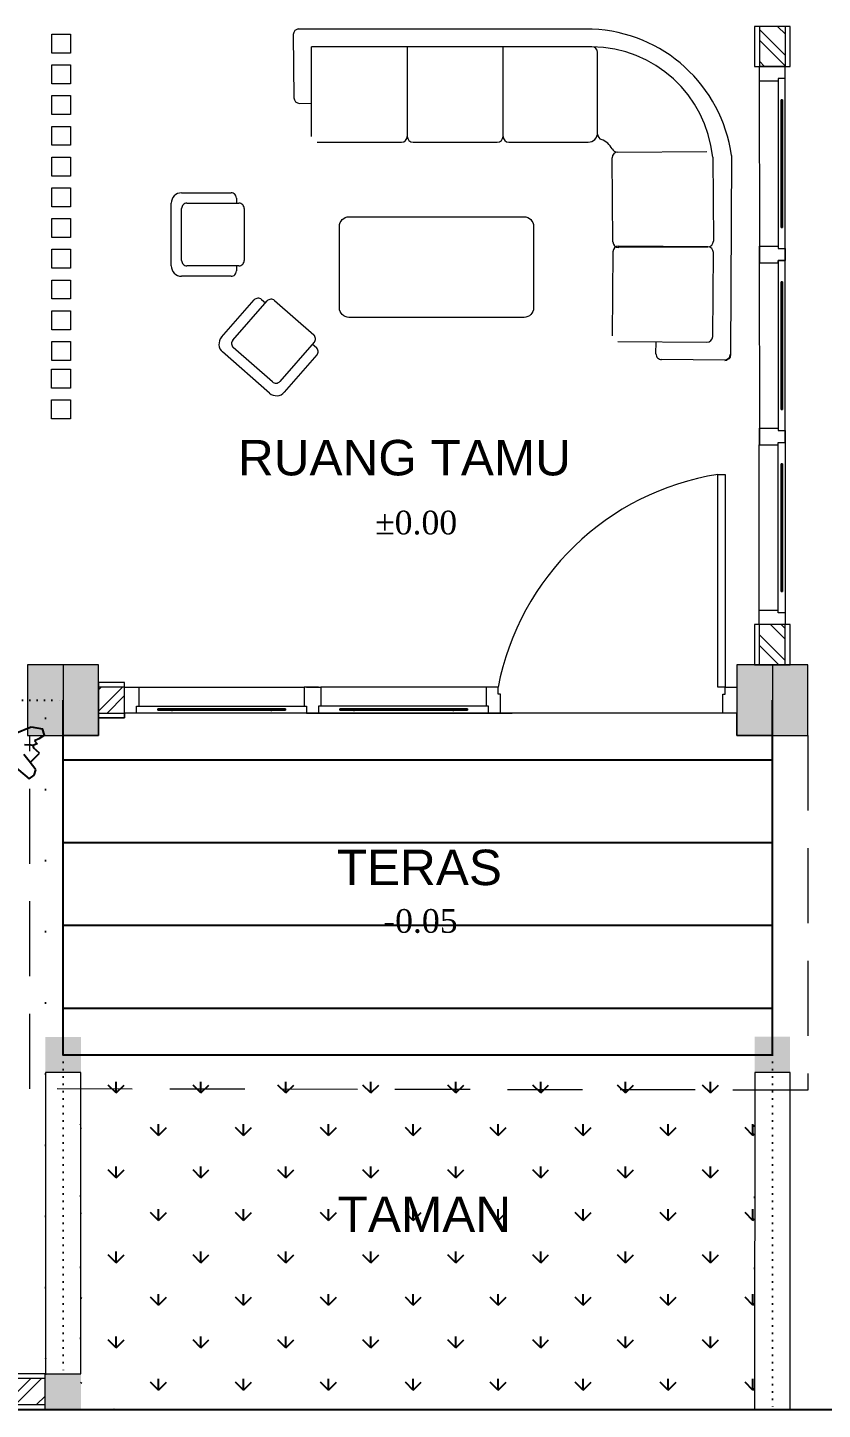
# Model space of a CAD drawing. Header units: millimetres. Extents: x -12161372 to 46643, y -9506984 to 15358.
# Drawn here: x 12894 to 13230, y 14293 to 14877 of the extents above; entities that cross this region are included whole.
import ezdxf

# ---------------------------------------------------------------- set-up
doc = ezdxf.new("R2010")
doc.units = ezdxf.units.MM
doc.linetypes.add('ACAD_ISO07W100', pattern=[3, 0, -3])
doc.linetypes.add('HIDDEN2', pattern=[4.7625, 3.175, -1.5875])
for name, color, linetype, lineweight in [('arsiran', 202, 'Continuous', 0), ('atap', 220, 'Continuous', 0), ('dinding', 110, 'Continuous', 9), ('furniture', 7, 'Continuous', 5), ('interior', 7, 'Continuous', 13), ('jendela', 7, 'Continuous', 15), ('kolom', 150, 'Continuous', 13), ('pintu', 7, 'Continuous', 13), ('teks', 255, 'Continuous', 5)]:
    doc.layers.add(name, color=color, linetype=linetype, lineweight=lineweight)
doc.layers.add('GRID', color=7, linetype='Continuous', plot=False)
doc.layers.add('lahan', color=253, linetype='Continuous', plot=False)
doc.layers.add('lantai', color=9, linetype='Continuous')
doc.layers.add('RING BALOK', color=7, linetype='Continuous')
doc.styles.get("Standard").update_dxf_attribs({"font": 'arial.ttf'})
doc.styles.add('teks3', font='times.ttf', dxfattribs={"height": 25})

# ---------------------------------------------------------------- blocks, each defined once
blk = doc.blocks.new('*U42')
at = {"layer": 'arsiran'}
h = blk.add_hatch(dxfattribs=at)
h.set_pattern_fill('ANSI32', color=256)
h.set_pattern_definition([(45, (-2527.686, -4513.269), (-6.735192, 6.735192), []), (45, (-2523.196, -4513.269), (-6.735192, 6.735192), [])])
h.paths.add_polyline_path([(0, 5.5), (0, -5.5), (16.99, -5.5), (16.99, 5.5)])
blk.add_lwpolyline([(0, -5.5), (16.99, -5.5), (16.99, 5.5), (0, 5.5)], close=True, dxfattribs=at)
at = {"layer": 'dinding'}
blk.add_lwpolyline([(0, -7.5), (16.99, -7.5), (16.99, 7.5), (0, 7.5)], close=True, dxfattribs=at)
blk = doc.blocks.new('*U33')
at = {"layer": 'arsiran'}
h = blk.add_hatch(dxfattribs=at)
h.set_pattern_fill('ANSI32', color=256, angle=0.04204)
h.set_pattern_definition([(45.04204, (-2530.368, -4515.126), (-6.740132, 6.730249), []), (45.04204, (-2525.878, -4515.123), (-6.740132, 6.730249), [])])
h.paths.add_polyline_path([(0, 5.5), (0, -5.5), (11.01, -5.49), (11, 5.51)])
blk.add_lwpolyline([(0, -5.5), (11.01, -5.49), (11, 5.51), (0, 5.5)], close=True, dxfattribs=at)
at = {"layer": 'dinding'}
blk.add_lwpolyline([(0.01, -7.5), (11.01, -7.49), (11, 7.51), (-0.01, 7.5)], close=True, dxfattribs=at)
blk = doc.blocks.new('*U48')
at = {"layer": 'arsiran'}
h = blk.add_hatch(dxfattribs=at)
h.set_pattern_fill('ANSI32', color=256)
h.set_pattern_definition([(45, (-2259.737, -4513.269), (-6.735192, 6.735192), []), (45, (-2255.247, -4513.269), (-6.735192, 6.735192), [])])
h.paths.add_polyline_path([(0, 5.5), (0, -5.5), (284.94, -5.5), (284.94, 5.5)])
blk.add_lwpolyline([(0, -5.5), (284.94, -5.5), (284.94, 5.5), (0, 5.5)], close=True, dxfattribs=at)
at = {"layer": 'dinding'}
blk.add_lwpolyline([(0, -7.5), (284.94, -7.5), (284.94, 7.5), (0, 7.5)], close=True, dxfattribs=at)

msp = doc.modelspace()

# ---------------------------------------------------------------- hatches: boundary and pattern name
at = {"layer": 'jendela'}
h = msp.add_hatch(color=256, dxfattribs=at)
h.dxf.hatch_style = 1
h.paths.add_polyline_path([(13213.447, 14792.933), (13212.847, 14792.933), (13212.847, 14846.933), (13213.447, 14846.933)])
h = msp.add_hatch(color=256, dxfattribs=at)
h.dxf.hatch_style = 1
h.paths.add_polyline_path([(13213.447, 14792.933), (13212.847, 14792.933), (13212.847, 14846.933), (13213.447, 14846.933)])
h = msp.add_hatch(color=256, dxfattribs=at)
h.dxf.hatch_style = 1
h.paths.add_polyline_path([(13213.447, 14846.92), (13212.847, 14846.92), (13212.847, 14792.92), (13213.447, 14792.92)])
h = msp.add_hatch(color=256, dxfattribs=at)
h.dxf.hatch_style = 1
h.paths.add_polyline_path([(13213.447, 14846.92), (13212.847, 14846.92), (13212.847, 14792.92), (13213.447, 14792.92)])
h = msp.add_hatch(color=256, dxfattribs=at)
h.dxf.hatch_style = 1
h.paths.add_polyline_path([(13213.452, 14846.926), (13212.852, 14846.926), (13212.852, 14792.926), (13213.452, 14792.926)])
h = msp.add_hatch(color=256, dxfattribs=at)
h.dxf.hatch_style = 1
h.paths.add_polyline_path([(13213.447, 14715.933), (13212.847, 14715.933), (13212.847, 14769.933), (13213.447, 14769.933)])
h = msp.add_hatch(color=256, dxfattribs=at)
h.dxf.hatch_style = 1
h.paths.add_polyline_path([(13213.447, 14715.933), (13212.847, 14715.933), (13212.847, 14769.933), (13213.447, 14769.933)])
h = msp.add_hatch(color=256, dxfattribs=at)
h.dxf.hatch_style = 1
h.paths.add_polyline_path([(13213.447, 14769.92), (13212.847, 14769.92), (13212.847, 14715.92), (13213.447, 14715.92)])
h = msp.add_hatch(color=256, dxfattribs=at)
h.dxf.hatch_style = 1
h.paths.add_polyline_path([(13213.447, 14769.92), (13212.847, 14769.92), (13212.847, 14715.92), (13213.447, 14715.92)])
h = msp.add_hatch(color=256, dxfattribs=at)
h.dxf.hatch_style = 1
h.paths.add_polyline_path([(13213.452, 14769.926), (13212.852, 14769.926), (13212.852, 14715.926), (13213.452, 14715.926)])
h = msp.add_hatch(color=256, dxfattribs=at)
h.dxf.hatch_style = 1
h.paths.add_polyline_path([(13213.447, 14638.933), (13212.847, 14638.933), (13212.847, 14692.933), (13213.447, 14692.933)])
h = msp.add_hatch(color=256, dxfattribs=at)
h.dxf.hatch_style = 1
h.paths.add_polyline_path([(13213.447, 14638.933), (13212.847, 14638.933), (13212.847, 14692.933), (13213.447, 14692.933)])
h = msp.add_hatch(color=256, dxfattribs=at)
h.dxf.hatch_style = 1
h.paths.add_polyline_path([(13213.447, 14692.92), (13212.847, 14692.92), (13212.847, 14638.92), (13213.447, 14638.92)])
h = msp.add_hatch(color=256, dxfattribs=at)
h.dxf.hatch_style = 1
h.paths.add_polyline_path([(13213.447, 14692.92), (13212.847, 14692.92), (13212.847, 14638.92), (13213.447, 14638.92)])
h = msp.add_hatch(color=256, dxfattribs=at)
h.dxf.hatch_style = 1
h.paths.add_polyline_path([(13213.452, 14638.926), (13212.852, 14638.926), (13212.852, 14692.926), (13213.452, 14692.926)])
at = {"layer": 'kolom'}
h = msp.add_hatch(color=256, dxfattribs=at)
h.dxf.hatch_style = 1
h.paths.add_polyline_path([(12924.183, 14577.932), (12924.183, 14607.932), (12894.183, 14607.932), (12894.183, 14577.932)])
h = msp.add_hatch(color=256, dxfattribs=at)
h.dxf.hatch_style = 1
h.paths.add_polyline_path([(12924.183, 14607.932), (12894.183, 14607.932), (12894.183, 14577.932), (12924.183, 14577.932)])
h = msp.add_hatch(color=256, dxfattribs=at)
h.dxf.hatch_style = 1
h.paths.add_polyline_path([(13224.183, 14577.932), (13224.183, 14607.932), (13194.183, 14607.932), (13194.183, 14577.932)])
h = msp.add_hatch(color=256, dxfattribs=at)
h.dxf.hatch_style = 1
h.paths.add_polyline_path([(12916.683, 14450.453), (12901.683, 14450.453), (12901.683, 14435.453), (12916.683, 14435.453)])
h = msp.add_hatch(color=256, dxfattribs=at)
h.dxf.hatch_style = 1
h.paths.add_polyline_path([(12916.683, 14450.432), (12901.683, 14450.432), (12901.683, 14435.432), (12916.683, 14435.432)])
h = msp.add_hatch(color=256, dxfattribs=at)
h.dxf.hatch_style = 1
h.paths.add_polyline_path([(13216.683, 14450.432), (13201.683, 14450.432), (13201.683, 14435.432), (13216.683, 14435.432)])
h = msp.add_hatch(color=256, dxfattribs=at)
h.dxf.hatch_style = 1
h.paths.add_polyline_path([(13216.693, 14450.54), (13201.693, 14450.54), (13201.693, 14435.54), (13216.693, 14435.54)])
h = msp.add_hatch(color=256, dxfattribs=at)
h.dxf.hatch_style = 1
h.paths.add_polyline_path([(12916.688, 14307.932), (12901.688, 14307.932), (12901.688, 14292.932), (12916.688, 14292.932)])
at = {"layer": 'lahan', "ltscale": 10}
h = msp.add_hatch(dxfattribs=at)
h.set_pattern_fill('GRASS', color=3)
h.set_pattern_definition([(90, (0, 9002.67), (-17.960512, 17.960512), [4.7625, -31.158524]), (45, (0, 9002.67), (-17.96051, 17.96051), [4.7625, -20.6375]), (135, (0, 9002.67), (-17.96051, -17.96051), [4.7625, -20.6375])])
h.paths.add_polyline_path([(13201.683, 14442.932), (12916.549, 14442.932), (12916.549, 14435.426), (12916.683, 14435.426), (12916.683, 14307.924), (12916.616, 14300.432), (13201.683, 14300.432)])
h.paths.add_polyline_path([(13021.093, 14359.755), (13101.935, 14359.755), (13101.935, 14390.666), (13021.093, 14390.666)], flags=24)
at = {"layer": 'lantai'}
h = msp.add_hatch(dxfattribs=at)
h.set_pattern_fill('_USER', color=8, scale=35, pattern_type=0)
h.set_pattern_definition([(0, (0, 9002.67), (0, 35), [])])
h.paths.add_polyline_path([(13209.183, 14577.932), (13194.183, 14577.932), (13194.183, 14587.431), (13188.183, 14587.431), (13099.183, 14587.431), (13012.184, 14587.448), (13012.184, 14587.448), (12941.184, 14587.448), (12941.184, 14587.448), (12935.188, 14587.448), (12935.189, 14585.44), (12924.183, 14585.432), (12924.183, 14577.932), (12909.183, 14577.932), (12909.183, 14442.932), (13209.183, 14442.932)])
at = {"layer": 'pintu'}
h = msp.add_hatch(color=256, dxfattribs=at)
h.dxf.hatch_style = 1
h.paths.add_polyline_path([(13003.177, 14588.653), (13003.177, 14589.253), (12949.177, 14589.253), (12949.177, 14588.653)])
h = msp.add_hatch(color=256, dxfattribs=at)
h.dxf.hatch_style = 1
h.paths.add_polyline_path([(12949.19, 14588.653), (12949.19, 14589.253), (13003.19, 14589.253), (13003.19, 14588.653)])
h = msp.add_hatch(color=256, dxfattribs=at)
h.dxf.hatch_style = 1
h.paths.add_polyline_path([(13080.177, 14588.653), (13080.177, 14589.253), (13026.177, 14589.253), (13026.177, 14588.653)])
h = msp.add_hatch(color=256, dxfattribs=at)
h.dxf.hatch_style = 1
h.paths.add_polyline_path([(13080.184, 14588.648), (13080.184, 14589.248), (13026.184, 14589.248), (13026.184, 14588.648)])
h = msp.add_hatch(color=256, dxfattribs=at)
h.dxf.hatch_style = 1
h.paths.add_polyline_path([(13026.19, 14588.653), (13026.19, 14589.253), (13080.19, 14589.253), (13080.19, 14588.653)])

# ---------------------------------------------------------------- linework, layer by layer
at = {"layer": 'atap', "linetype": 'HIDDEN2', "ltscale": 10}
for p, q in [((12895.048, 14428.485), (12895.048, 14577.932)), ((13224.183, 14577.932), (13224.183, 14427.96)), ((13224.183, 14427.96), (12895.048, 14428.485))]:
    msp.add_line(p, q, dxfattribs=at)
at = {"layer": 'dinding'}
for points in [[(12916.683, 14307.924), (12916.683, 14435.426), (12901.683, 14435.426), (12901.683, 14307.924)], [(13216.683, 14292.932), (13216.705, 14435.426), (13201.705, 14435.426), (13201.683, 14292.932)]]:
    msp.add_lwpolyline(points, close=True, dxfattribs=at)
at = {"layer": 'furniture'}
for p, q in [((13132.924, 14876.799), (13008.364, 14876.799)), ((13006.553, 14874.434), (13006.795, 14847.767)), ((13132.855, 14869.344), (13014.269, 14869.344)), ((13014.269, 14831.39), (13014.269, 14869.344)), ((13054.769, 14869.344), (13054.769, 14831.39)), ((13095.269, 14831.39), (13095.269, 14869.344)), ((13135.278, 14832.347), (13135.278, 14866.922)), ((13009.238, 14845.365), (13014.269, 14845.408)), ((13016.692, 14828.967), (13052.347, 14828.967)), ((13057.192, 14828.967), (13092.847, 14828.967)), ((13097.692, 14828.967), (13131.24, 14828.967)), ((13141.746, 14786.82), (13141.443, 14822.35)), ((13143.594, 14824.792), (13181.491, 14825.059)), ((13183.934, 14822.657), (13184.237, 14787.126)), ((13191.897, 14823.29), (13191.467, 14739.144)), ((13141.746, 14782.546), (13141.443, 14747.015)), ((13143.881, 14784.683), (13181.835, 14784.683)), ((13143.881, 14784.683), (13181.835, 14784.683)), ((13181.835, 14784.683), (13144.189, 14784.948)), ((13181.835, 14784.683), (13144.189, 14784.418)), ((13183.934, 14746.709), (13184.237, 14782.24)), ((13143.844, 14744.572), (13181.491, 14744.307)), ((13159.955, 14739.427), (13159.998, 14744.459)), ((13189.024, 14736.742), (13162.357, 14736.984))]:
    msp.add_line(p, q, dxfattribs=at)
msp.add_lwpolyline([(13026.061, 14758.878), (13026.061, 14793.37, -0.4142136), (13030.099, 14797.408), (13104.148, 14797.408, -0.4142136), (13108.186, 14793.37), (13108.186, 14758.878, -0.4142136), (13104.148, 14754.841), (13030.099, 14754.841, -0.4142136)], format="xyb", close=True, dxfattribs=at)
for centre, radius, start, end in [((13008.976, 14874.455), 2.423, 90.48918, 180.48918), ((13130.462, 14814.803), 62.019, 7.864874, 87.723556), ((13132.364, 14817.521), 51.825, 5.68677, 89.456973), ((13132.855, 14866.922), 2.423, 0, 90), ((13009.217, 14847.788), 2.423, 180.48918, 270.48918), ((13052.347, 14831.39), 2.423, 270, 0), ((13057.192, 14831.39), 2.423, 180, 270), ((13092.847, 14831.39), 2.423, 270, 0), ((13097.692, 14831.39), 2.423, 180, 270), ((13131.24, 14833.005), 4.038, 270, 0), ((13137.7, 14832.347), 2.423, 180, 250.246707), ((13134.084, 14822.276), 8.278, 27.483535, 70.246707), ((13143.577, 14827.214), 2.423, 207.483535, 270.403177), ((13143.865, 14822.371), 2.423, 90.48918, 180.48918), ((13144.169, 14786.841), 2.423, 180.48918, 270.48918), ((13144.169, 14782.525), 2.423, 89.51082, 179.51082), ((13181.815, 14787.105), 2.423, 270.48918, 0.48918), ((13181.815, 14782.26), 2.423, 359.51082, 89.51082), ((13181.511, 14746.73), 2.423, 269.51082, 359.51082), ((13162.378, 14739.406), 2.423, 179.51082, 269.51082)]:
    msp.add_arc(centre, radius, start, end, dxfattribs=at)
at = {"layer": 'GRID'}
msp.add_arc((13189.045, 14739.165), 2.423, 269.51082, 359.51082, dxfattribs=at)
at = {"layer": 'interior', "linetype": 'Continuous'}
for p, q in [((12959.32, 14807.537), (12980.268, 14807.537)), ((12982.473, 14805.332), (12982.473, 14803.127)), ((12954.91, 14776.667), (12954.91, 14803.127)), ((12959.32, 14778.872), (12959.32, 14800.922)), ((12961.525, 14803.127), (12983.575, 14803.127)), ((12985.78, 14800.922), (12985.78, 14778.872)), ((12983.575, 14776.667), (12961.525, 14776.667)), ((12982.473, 14776.667), (12982.473, 14774.462)), ((12980.268, 14772.257), (12959.32, 14772.257)), ((12976.186, 14746.451), (12989.996, 14762.201)), ((12980.955, 14745.201), (12995.492, 14761.781)), ((12993.107, 14762.406), (12994.765, 14760.952)), ((12998.604, 14761.985), (13015.183, 14747.448)), ((12997.739, 14727.553), (12981.159, 14742.09)), ((13015.387, 14744.336), (13000.85, 14727.757)), ((13014.661, 14743.507), (13016.319, 14742.054)), ((12996.489, 14722.783), (12976.594, 14740.228)), ((13016.523, 14738.942), (13002.712, 14723.192))]:
    msp.add_line(p, q, dxfattribs=at)
at = {"layer": 'interior'}
for points in [[(12904.346, 14866.632), (12904.346, 14874.632), (12912.346, 14874.632), (12912.346, 14866.632)], [(12904.346, 14853.632), (12904.346, 14861.632), (12912.346, 14861.632), (12912.346, 14853.632)], [(12904.346, 14840.632), (12904.346, 14848.632), (12912.346, 14848.632), (12912.346, 14840.632)], [(12904.346, 14827.632), (12904.346, 14835.632), (12912.346, 14835.632), (12912.346, 14827.632)], [(12904.346, 14814.632), (12904.346, 14822.632), (12912.346, 14822.632), (12912.346, 14814.632)], [(12904.346, 14801.632), (12904.346, 14809.632), (12912.346, 14809.632), (12912.346, 14801.632)], [(12904.346, 14788.632), (12904.346, 14796.632), (12912.346, 14796.632), (12912.346, 14788.632)], [(12904.346, 14775.632), (12904.346, 14783.632), (12912.346, 14783.632), (12912.346, 14775.632)], [(12904.346, 14762.632), (12904.346, 14770.632), (12912.346, 14770.632), (12912.346, 14762.632)], [(12904.346, 14749.632), (12904.346, 14757.632), (12912.346, 14757.632), (12912.346, 14749.632)], [(12904.346, 14736.632), (12904.346, 14744.632), (12912.346, 14744.632), (12912.346, 14736.632)], [(12904.302, 14724.922), (12904.302, 14732.922), (12912.302, 14732.922), (12912.302, 14724.922)], [(12904.302, 14711.922), (12904.302, 14719.922), (12912.302, 14719.922), (12912.302, 14711.922)]]:
    msp.add_lwpolyline(points, close=True, dxfattribs=at)
at = {"layer": 'interior', "linetype": 'Continuous'}
for centre, radius, start, end in [((12959.32, 14803.127), 4.41, 89.999957, 180.000043), ((12980.268, 14805.332), 2.205, 359.999957, 90.000043), ((12961.525, 14800.922), 2.205, 89.999957, 180.000043), ((12983.575, 14800.922), 2.205, 359.999957, 90.000043), ((12959.32, 14776.667), 4.41, 179.999957, 270.000043), ((12961.525, 14778.872), 2.205, 179.999957, 270.000043), ((12983.575, 14778.872), 2.205, 269.999957, 0.000043), ((12980.268, 14774.462), 2.205, 269.999957, 0.000043), ((12991.654, 14760.748), 2.205, 48.754979, 138.755065), ((12997.15, 14760.327), 2.205, 48.754979, 138.755065), ((12979.501, 14743.544), 4.41, 138.754979, 228.755065), ((13013.73, 14745.79), 2.205, 318.754979, 48.755065), ((12982.613, 14743.748), 2.205, 138.754979, 228.755065), ((13014.865, 14740.396), 2.205, 318.754979, 48.755065), ((12999.397, 14726.099), 4.41, 228.754979, 318.755065), ((12999.192, 14729.211), 2.205, 228.754979, 318.755065)]:
    msp.add_arc(centre, radius, start, end, dxfattribs=at)
at = {"layer": 'jendela'}
for p, q in [((13214.652, 14778.926), (13214.652, 14860.926)), ((13214.652, 14778.926), (13214.652, 14860.926)), ((13203.669, 14854.926), (13203.696, 14784.937)), ((13203.669, 14854.926), (13203.696, 14784.937)), ((13212.601, 14840.927), (13213.801, 14840.927)), ((13212.601, 14798.926), (13213.801, 14798.926)), ((13214.652, 14701.927), (13214.652, 14783.926)), ((13203.669, 14777.926), (13203.696, 14707.937)), ((13203.669, 14777.926), (13203.696, 14707.937)), ((13212.601, 14763.927), (13213.801, 14763.927)), ((13212.601, 14721.926), (13213.801, 14721.926)), ((13214.652, 14706.926), (13214.652, 14624.927)), ((13203.669, 14630.927), (13203.669, 14700.927)), ((13203.669, 14630.927), (13203.669, 14700.927)), ((13212.601, 14686.927), (13213.801, 14686.927))]:
    msp.add_line(p, q, dxfattribs=at)
for points in [[(13203.669, 14860.938), (13203.669, 14854.926), (13211.652, 14854.926)], [(13214.652, 14854.926), (13214.652, 14854.926), (13214.652, 14860.926), (13203.669, 14860.938)], [(13214.652, 14854.926), (13214.652, 14854.926), (13214.652, 14860.926), (13203.669, 14860.926)], [(13203.669, 14860.926), (13203.669, 14854.926), (13211.652, 14854.926)], [(13203.687, 14784.937), (13203.687, 14777.916), (13211.652, 14777.926), (13211.652, 14778.926), (13214.652, 14778.926), (13214.652, 14783.926)], [(13203.687, 14777.916), (13203.687, 14784.937), (13211.652, 14784.926), (13211.652, 14783.926), (13214.652, 14783.926), (13214.652, 14778.926)], [(13203.687, 14784.937), (13203.687, 14777.916), (13211.652, 14777.926), (13211.652, 14778.926), (13214.652, 14778.926), (13214.652, 14783.926)], [(13203.687, 14700.916), (13203.687, 14707.937), (13211.652, 14707.926), (13211.652, 14706.926), (13214.652, 14706.926), (13214.652, 14701.926)], [(13203.687, 14707.937), (13203.687, 14700.916), (13211.652, 14700.926), (13211.652, 14701.926), (13214.652, 14701.926), (13214.652, 14706.926)], [(13203.687, 14707.937), (13203.687, 14700.916), (13211.652, 14700.926), (13211.652, 14701.926), (13214.652, 14701.926), (13214.652, 14706.926)], [(13214.652, 14630.927), (13214.652, 14630.927), (13214.652, 14624.927), (13203.669, 14624.927)], [(13203.669, 14624.927), (13203.669, 14630.927), (13211.652, 14630.927)], [(13214.652, 14630.927), (13214.652, 14630.927), (13214.652, 14624.927), (13203.669, 14624.915)], [(13203.669, 14624.915), (13203.669, 14630.927), (13211.652, 14630.927)]]:
    msp.add_lwpolyline(points, dxfattribs=at)
for points in [[(13214.652, 14783.926), (13214.652, 14855.926), (13211.652, 14855.926), (13211.652, 14783.926)], [(13214.652, 14783.926), (13214.652, 14855.926), (13211.652, 14855.926), (13211.652, 14783.926)], [(13212.852, 14792.926), (13212.852, 14846.926), (13213.452, 14846.926), (13213.452, 14792.926)], [(13212.852, 14846.926), (13212.852, 14792.926), (13213.452, 14792.926), (13213.452, 14846.926)], [(13212.852, 14792.926), (13212.852, 14846.926), (13213.452, 14846.926), (13213.452, 14792.926)], [(13212.852, 14846.926), (13212.852, 14792.926), (13213.452, 14792.926), (13213.452, 14846.926)], [(13212.852, 14792.926), (13212.852, 14846.926), (13213.452, 14846.926), (13213.452, 14792.926)], [(13214.652, 14706.926), (13214.652, 14778.926), (13211.652, 14778.926), (13211.652, 14706.926)], [(13214.652, 14706.926), (13214.652, 14778.926), (13211.652, 14778.926), (13211.652, 14706.926)], [(13212.852, 14715.926), (13212.852, 14769.926), (13213.452, 14769.926), (13213.452, 14715.926)], [(13212.852, 14715.926), (13212.852, 14769.926), (13213.452, 14769.926), (13213.452, 14715.926)], [(13212.852, 14769.926), (13212.852, 14715.926), (13213.452, 14715.926), (13213.452, 14769.926)], [(13212.852, 14715.926), (13212.852, 14769.926), (13213.452, 14769.926), (13213.452, 14715.926)], [(13212.852, 14769.926), (13212.852, 14715.926), (13213.452, 14715.926), (13213.452, 14769.926)], [(13214.652, 14701.926), (13214.652, 14629.926), (13211.652, 14629.926), (13211.652, 14701.926)], [(13214.652, 14701.926), (13214.652, 14629.926), (13211.652, 14629.926), (13211.652, 14701.926)], [(13212.852, 14692.926), (13212.852, 14638.926), (13213.452, 14638.926), (13213.452, 14692.926)], [(13212.852, 14692.926), (13212.852, 14638.926), (13213.452, 14638.926), (13213.452, 14692.926)], [(13212.852, 14638.926), (13212.852, 14692.926), (13213.452, 14692.926), (13213.452, 14638.926)], [(13212.852, 14692.926), (13212.852, 14638.926), (13213.452, 14638.926), (13213.452, 14692.926)], [(13212.852, 14638.926), (13212.852, 14692.926), (13213.452, 14692.926), (13213.452, 14638.926)]]:
    msp.add_lwpolyline(points, close=True, dxfattribs=at)
at = {"layer": 'kolom'}
for p, q in [((12909.183, 14607.932), (12909.183, 14577.932)), ((13209.183, 14607.932), (13209.183, 14577.932))]:
    msp.add_line(p, q, dxfattribs=at)
for points in [[(12894.183, 14577.932), (12924.183, 14577.932), (12924.183, 14607.932), (12894.183, 14607.932)], [(13194.183, 14577.932), (13224.183, 14577.932), (13224.183, 14607.932), (13194.183, 14607.932)]]:
    msp.add_lwpolyline(points, close=True, dxfattribs=at)
at = {"layer": 'lahan', "linetype": 'ACAD_ISO07W100', "ltscale": 10}
for points in [[(12331.589, 14585.301), (12901.683, 14585.301), (12901.683, 14307.924), (12331.589, 14307.924)], [(12916.549, 14442.932), (13201.683, 14442.932), (13201.683, 14292.932), (12916.549, 14292.932)]]:
    msp.add_lwpolyline(points, close=True, dxfattribs=at)
at = {"layer": 'lantai', "linetype": 'ACAD_ISO07W100'}
for p, q in [((12309.183, 14592.932), (12909.183, 14592.932)), ((12909.183, 14442.932), (12909.183, 14307.924)), ((13209.183, 14442.932), (13209.183, 14292.932))]:
    msp.add_line(p, q, dxfattribs=at)
at = {"layer": 'lantai'}
for p, q in [((12909.183, 14442.932), (12909.183, 14592.932)), ((13209.183, 14442.932), (13209.183, 14592.932)), ((12909.183, 14442.932), (13209.183, 14442.932))]:
    msp.add_line(p, q, dxfattribs=at)
at = {"layer": 'lantai', "lineweight": 0}
for p, q in [((12935.189, 14585.44), (12924.183, 14585.432)), ((12924.183, 14585.432), (12924.183, 14577.932)), ((12941.184, 14587.448), (12935.188, 14587.448)), ((12935.188, 14587.448), (12935.189, 14585.44)), ((12941.184, 14587.448), (12941.184, 14587.448)), ((13012.184, 14587.448), (12941.184, 14587.448)), ((13012.184, 14587.448), (13012.184, 14587.448)), ((13194.183, 14587.431), (13188.183, 14587.431)), ((13194.183, 14577.932), (13194.183, 14587.431)), ((12924.183, 14577.932), (12909.183, 14577.932)), ((13209.183, 14577.932), (13194.183, 14577.932))]:
    msp.add_line(p, q, dxfattribs=at)
at = {"layer": 'lantai', "color": 7, "lineweight": 0}
for p, q in [((13099.183, 14587.431), (13012.184, 14587.448)), ((13188.183, 14587.431), (13099.183, 14587.431))]:
    msp.add_line(p, q, dxfattribs=at)
at = {"layer": 'lantai', "color": 9, "lineweight": 0}
for p, q in [((12909.183, 14577.932), (12909.183, 14442.932)), ((13209.183, 14442.932), (13209.183, 14577.932)), ((12909.183, 14442.932), (13209.183, 14442.932))]:
    msp.add_line(p, q, dxfattribs=at)
at = {"layer": 'lantai'}
msp.add_lwpolyline([(12309.183, 14292.932), (13509.183, 14292.932), (13509.183, 15292.932), (12309.183, 15292.932)], close=True, dxfattribs=at)
at = {"layer": 'pintu'}
for p, q in [((12941.184, 14598.431), (13011.184, 14598.431)), ((13088.183, 14598.431), (13018.183, 14598.431)), ((12955.183, 14589.499), (12955.183, 14588.299)), ((12997.184, 14589.499), (12997.184, 14588.299)), ((13032.183, 14589.499), (13032.183, 14588.299)), ((13074.184, 14589.499), (13074.184, 14588.299)), ((13012.184, 14587.448), (13099.183, 14587.431)), ((13189.183, 14587.431), (13099.183, 14587.431))]:
    msp.add_line(p, q, dxfattribs=at)
for points in [[(13189.183, 14598.414), (13186.183, 14598.414), (13186.183, 14688.414), (13189.183, 14688.414)], [(13012.184, 14587.448), (12940.184, 14587.448), (12940.184, 14590.448), (13012.184, 14590.448)], [(12949.184, 14589.248), (13003.184, 14589.248), (13003.184, 14588.648), (12949.184, 14588.648)], [(13003.184, 14589.248), (12949.184, 14589.248), (12949.184, 14588.648), (13003.184, 14588.648)], [(13017.184, 14587.448), (13089.184, 14587.448), (13089.184, 14590.448), (13017.184, 14590.448)], [(13026.184, 14589.248), (13080.184, 14589.248), (13080.184, 14588.648), (13026.184, 14588.648)], [(13080.184, 14589.248), (13026.184, 14589.248), (13026.184, 14588.648), (13080.184, 14588.648)], [(13026.184, 14589.248), (13080.184, 14589.248), (13080.184, 14588.648), (13026.184, 14588.648)]]:
    msp.add_lwpolyline(points, close=True, dxfattribs=at)
for points in [[(12941.184, 14587.448), (12941.184, 14587.448), (12935.184, 14587.448), (12935.184, 14598.432)], [(12935.184, 14598.432), (12941.184, 14598.431), (12941.184, 14590.448)], [(13017.173, 14598.413), (13011.173, 14598.413), (13011.184, 14590.448), (13012.184, 14590.448), (13012.184, 14587.448), (13017.184, 14587.448)], [(13012.194, 14598.413), (13018.194, 14598.413), (13018.184, 14590.448), (13017.184, 14590.448), (13017.184, 14587.448), (13012.184, 14587.448)], [(13088.183, 14587.448), (13088.183, 14587.448), (13094.183, 14587.448), (13094.183, 14595.431), (13093.183, 14595.431), (13093.183, 14598.431), (13088.183, 14598.431), (13088.183, 14590.448)], [(13194.183, 14587.432), (13194.183, 14587.431), (13188.183, 14587.431), (13188.183, 14595.414), (13189.183, 14595.414), (13189.183, 14598.414), (13194.183, 14598.414), (13194.183, 14587.432)]]:
    msp.add_lwpolyline(points, dxfattribs=at)
at = {"layer": 'RING BALOK', "linetype": 'Continuous'}
for p, q in [((12888.731, 14578.825), (12895.647, 14581.71)), ((12895.647, 14581.71), (12900.527, 14580.745)), ((12901.324, 14578.168), (12898.857, 14576.62)), ((12901.324, 14578.168), (12900.527, 14580.745)), ((12895.707, 14573.884), (12892.828, 14574.059)), ((12896.319, 14573.691), (12895.707, 14573.884)), ((12898.176, 14574.449), (12896.319, 14573.691)), ((12896.319, 14573.691), (12896.639, 14572.762)), ((12899.222, 14570.545), (12896.639, 14572.762)), ((12898.857, 14576.62), (12897.089, 14575.679)), ((12897.089, 14575.679), (12898.176, 14574.449)), ((12885.02, 14567.904), (12894.885, 14559.644)), ((12894.834, 14567.181), (12892.593, 14569.991)), ((12897.64, 14563.524), (12894.834, 14567.181)), ((12895.284, 14566.595), (12899.222, 14570.545)), ((12894.885, 14559.644), (12896.993, 14561.178)), ((12896.993, 14561.178), (12897.64, 14563.524))]:
    msp.add_line(p, q, dxfattribs=at)
at = {"layer": 'teks'}
msp.add_arc((13203.737, 14577.222), 112.57, 98.971422, 169.140076, dxfattribs=at)

# ---------------------------------------------------------------- block references
at = {"layer": 'dinding', "rotation": 270}
for p in [(13209.182, 14877.937), (13209.16, 14624.927)]:
    msp.add_blockref('*U42', p, dxfattribs=at)
at = {"layer": 'dinding'}
for name, p in [('*U33', (12924.183, 14592.932)), ('*U48', (12616.683, 14300.432))]:
    msp.add_blockref(name, p, dxfattribs=at)

# ---------------------------------------------------------------- texts
at = {"layer": 'furniture', "ltscale": 10, "char_height": 15, "attachment_point": 1}
for s, width, insert in [('TERAS', 78.61423, (13024.936, 14529.685)), ('TAMAN', 73.89916, (13025.334, 14382.946))]:
    msp.add_mtext_dynamic_manual_height_columns(s, width=width, gutter_width=100, heights=[0], dxfattribs=dict(at, insert=insert))
at = {"layer": 'teks', "ltscale": 10, "insert": (12983.146, 14703.007), "char_height": 15, "attachment_point": 1}
msp.add_mtext_dynamic_manual_height_columns('RUANG TAMU', width=150.15314, gutter_width=100, heights=[0], dxfattribs=at)
at = {"layer": 'teks', "char_height": 10, "attachment_point": 5, "style": 'teks3'}
for s, insert in [('\\pxi-3,l4,t4;%%P0.00', (13053.503, 14667.953)), ('\\pxi-3,l4,t4;-0.05', (13055.319, 14499.43))]:
    msp.add_mtext_dynamic_manual_height_columns(s, width=79.47508, gutter_width=15, heights=[0], dxfattribs=dict(at, insert=insert))

doc.saveas('drawing.dxf')
